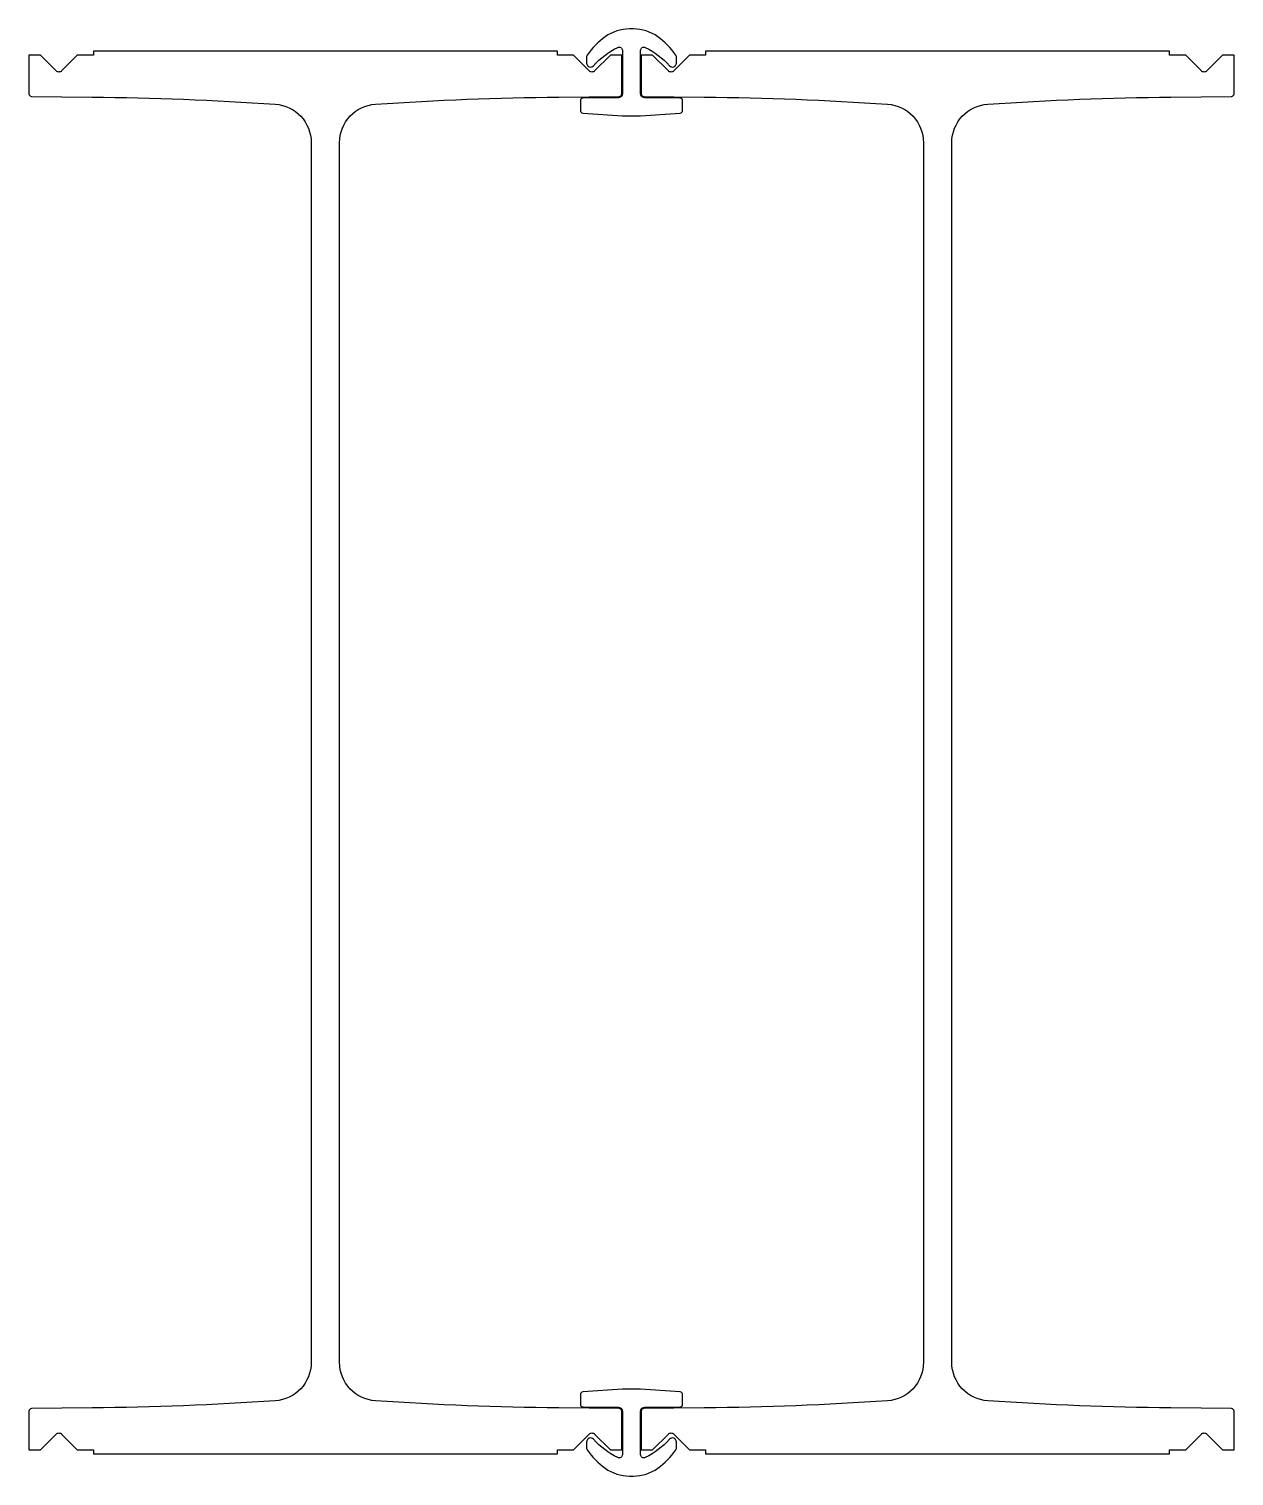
# Model space of a CAD drawing. Header units: millimetres. Extents: x -468 to 468, y -561 to 561.
import ezdxf

# ---------------------------------------------------------------- set-up
doc = ezdxf.new("R2010")
doc.units = ezdxf.units.MM
doc.layers.get('0').update_dxf_attribs({"lineweight": 25})

msp = doc.modelspace()

# ---------------------------------------------------------------- linework, layer by layer
at = {"elevation": 0}
for points in [[(39.6, 497.8), (39.6, 505.4, 0.41156), (37.6, 507.4), (10.1, 507.7, -0.411293), (7.1, 510.7), (7.1, 544.5, -0.553081), (10.7, 546.7, -0.099418), (29.5, 532.5, 0.690736), (34.8, 534.5), (34.8, 539.6, 0.1545), (34.4, 540.7, 0.083568), (20.4, 554.9, 0.157346), (1.5, 561), (-1.5, 561, 0.157346), (-20.4, 554.9, 0.083568), (-34.4, 540.7, 0.1545), (-34.8, 539.6), (-34.8, 534.5, 0.690736), (-29.5, 532.5, -0.099418), (-10.7, 546.7, -0.553081), (-7.1, 544.5), (-7.1, 510.7, -0.411293), (-10.1, 507.7), (-37.6, 507.4, 0.41156), (-39.6, 505.4), (-39.6, 497.8, 0.394032), (-37.7, 495.8), (-7.1, 493.7), (7.1, 493.7), (37.7, 495.8, 0.394032)], [(-39.6, -505.4, 0.41156), (-37.6, -507.4), (-10.1, -507.7, -0.411293), (-7.1, -510.7), (-7.1, -544.5, -0.553081), (-10.7, -546.7, -0.099418), (-29.5, -532.5, 0.690736), (-34.8, -534.5), (-34.8, -539.6, 0.1545), (-34.4, -540.7, 0.083568), (-20.4, -554.9, 0.157346), (-1.5, -561), (1.5, -561, 0.157346), (20.4, -554.9, 0.083568), (34.4, -540.7, 0.1545), (34.8, -539.6), (34.8, -534.5, 0.690736), (29.5, -532.5, -0.099418), (10.7, -546.7, -0.553081), (7.1, -544.5), (7.1, -510.7, -0.411293), (10.1, -507.7), (37.6, -507.4, 0.41156), (39.6, -505.4), (39.6, -497.8, 0.394032), (37.7, -495.8), (7.1, -493.7), (-7.1, -493.7), (-37.7, -495.8, 0.394032), (-39.6, -497.8)]]:
    msp.add_lwpolyline(points, format="xyb", close=True, dxfattribs=at)
for points in [[(-56.5, 508.2), (-9.5, 508.7, 0.411288), (-7.5, 510.7), (-7.5, 540.7), (-16.4, 540.7), (-28.6, 528.5, -0.414214), (-32.9, 528.5), (-45, 540.7), (-57.5, 540.7), (-57.5, 543.7), (-417.5, 543.7), (-417.5, 540.7), (-430, 540.7), (-442.1, 528.5, -0.414214), (-446.4, 528.5), (-458.6, 540.7), (-467.5, 540.7), (-467.5, 510.7, 0.411288), (-465.5, 508.7), (-418.5, 508.2, -0.014216), (-276.5, 502.7, -0.394764), (-248.5, 472.8), (-248.5, -472.8, -0.394764), (-276.5, -502.7, -0.014216), (-418.5, -508.2), (-465.5, -508.7, 0.411288), (-467.5, -510.7), (-467.5, -540.7), (-458.6, -540.7), (-446.4, -528.5, -0.414214), (-442.1, -528.5), (-430, -540.7), (-417.5, -540.7), (-417.5, -543.7), (-57.5, -543.7), (-57.5, -540.7), (-45, -540.7), (-32.9, -528.5, -0.414214), (-28.6, -528.5), (-16.4, -540.7), (-7.5, -540.7), (-7.5, -510.7, 0.411288), (-9.5, -508.7), (-56.5, -508.2, -0.014216), (-198.5, -502.7, -0.394764), (-226.5, -472.8), (-226.5, 472.8, -0.394764), (-198.5, 502.7, -0.014216)], [(430, -540.7), (442.1, -528.5, -0.414214), (446.4, -528.5), (458.6, -540.7), (467.5, -540.7), (467.5, -510.7, 0.411288), (465.5, -508.7), (418.5, -508.2, -0.014216), (276.5, -502.7, -0.394764), (248.5, -472.8), (248.5, 472.8, -0.394764), (276.5, 502.7, -0.014216), (418.5, 508.2), (465.5, 508.7, 0.411288), (467.5, 510.7), (467.5, 540.7), (458.6, 540.7), (446.4, 528.5, -0.414214), (442.1, 528.5), (430, 540.7), (417.5, 540.7), (417.5, 543.7), (57.5, 543.7), (57.5, 540.7), (45, 540.7), (32.9, 528.5, -0.414214), (28.6, 528.5), (16.4, 540.7), (7.5, 540.7), (7.5, 510.7, 0.411288), (9.5, 508.7), (56.5, 508.2, -0.014216), (198.5, 502.7, -0.394764), (226.5, 472.8), (226.5, -472.8, -0.394764), (198.5, -502.7, -0.014216), (56.5, -508.2), (9.5, -508.7, 0.411288), (7.5, -510.7), (7.5, -540.7), (16.4, -540.7), (28.6, -528.5, -0.414214), (32.9, -528.5), (45, -540.7), (57.5, -540.7), (57.5, -543.7), (417.5, -543.7), (417.5, -540.7)]]:
    msp.add_lwpolyline(points, format="xyb", close=True)

doc.saveas('drawing.dxf')
